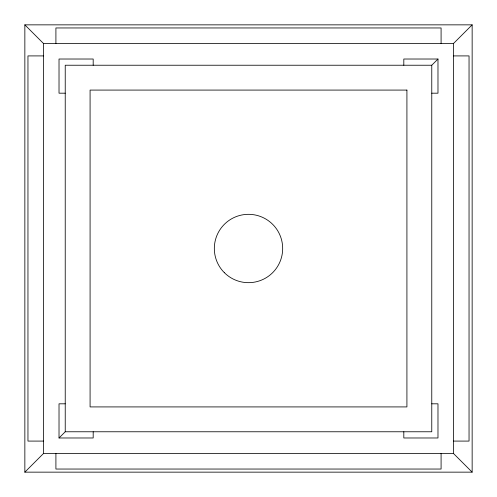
<?xml version="1.0" encoding="UTF-8"?>
<svg xmlns="http://www.w3.org/2000/svg" width="497" height="497" viewBox="0 0 497 497"><rect width="100%" height="100%" fill="white"/><g stroke="black" fill="none" stroke-linecap="round" stroke-linejoin="round"><path stroke-width="0.75" d="M24.85 472.15L43.487 453.512L453.512 453.512L472.15 472.15L472.15 24.85L24.85 24.85L24.85 472.15L472.15 472.15M65.231 403.812L59.019 403.812L59.019 437.981L65.231 431.769L431.769 431.769L431.769 65.231L437.981 59.019L403.812 59.019L403.812 65.231M24.85 24.85L43.487 43.487L453.512 43.487L472.15 24.85M43.487 55.912L27.956 55.912L27.956 441.087L43.487 441.087M453.512 55.912L469.044 55.912L469.044 441.087L453.512 441.087M431.769 65.231L65.231 65.231L65.231 431.769M65.231 93.188L59.019 93.188L59.019 59.019L93.188 59.019L93.188 65.231M431.769 93.188L437.981 93.188L437.981 59.019M431.769 403.812L437.981 403.812L437.981 437.981L403.812 437.981L403.812 431.769M59.019 437.981L93.188 437.981L93.188 431.769M453.512 43.487L453.512 453.512M441.087 43.487L441.087 27.956L55.912 27.956L55.912 43.487M441.087 453.512L441.087 469.044L55.912 469.044L55.912 453.512M43.487 43.487L43.487 453.512M406.919 90.081L90.081 90.081L90.081 406.919L406.919 406.919L406.919 90.081M224.34 272.66A34.169 34.169 0 0 0 281.507 257.347A34.169 34.169 0 0 0 239.653 215.493A34.169 34.169 0 0 0 224.34 272.66"/></g></svg>
